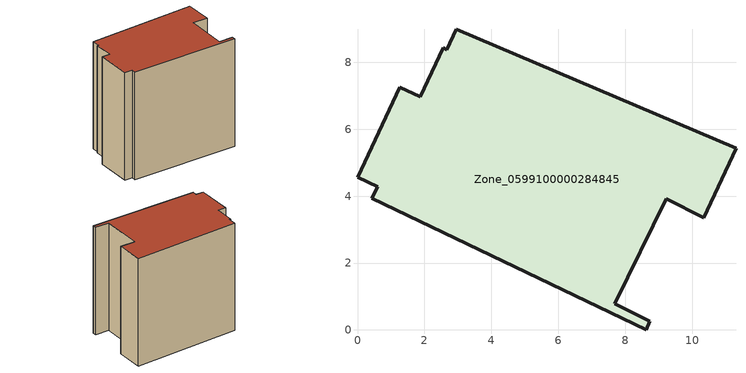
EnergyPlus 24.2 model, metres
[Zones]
Zone_0599100000284845
 floor ground (C_G): 1.87,6.97 2.56,8.43 2.67,8.37 2.96,8.99 11.31,5.43 10.34,3.36 9.22,3.92 7.69,0.78 8.73,0.26 8.63,0 0.43,3.93 0.6,4.28 0,4.56 1.27,7.25 z0
 wall outside (C_F): 8.63,0 8.73,0.26 7.69,0.78 9.22,3.92 10.34,3.36 11.31,5.43 2.96,8.99 2.67,8.37 2.56,8.43 1.87,6.97 1.27,7.25 0,4.56 0.6,4.28 0.43,3.93 8.63,0 z0:9.28
 roof outside (C_R): 2.96,8.99 2.67,8.37 2.56,8.43 1.87,6.97 1.27,7.25 0,4.56 0.6,4.28 0.43,3.93 8.63,0 8.73,0.26 7.69,0.78 9.22,3.92 10.34,3.36 11.31,5.43 z9.28
[BUILDING]
Pand.0599100000284845: North Axis=0; Terrain=City; Loads Convergence Tolerance Value=0.04; Temperature Convergence Tolerance Value=0.4; Solar Distribution=FullExterior; Maximum Number of Warmup Days=25; Minimum Number of Warmup Days=1
[Site:Location]
Rotterdam.The.Hague.AP_ZH_NLD Design_Conditions: Latitude=51.96; Longitude=4.45; Time Zone=1; Elevation=-4.5
[SITE:GROUNDTEMPERATURE:BUILDINGSURFACE]
18, 18, 18, 18, 18, 18, 18, 18, 18, 18, 18, 18
[MATERIAL] Thermal Absorptance=0.9; Solar Absorptance=0.7; Visible Absorptance=0.7
Name | Roughness | Thickness | Conductivity | Density | Specific Heat
G.D.1965 | MediumSmooth | 0.15 | 1 | 540 | 1210
F.D.1965 | Rough | 0.3 | 0.857143 | 1920 | 840
R.D.1965 | MediumRough | 0.2 | 0.08 | 1500 | 1000
[CONSTRUCTION]
C_G: G.D.1965
C_F: F.D.1965
C_R: R.D.1965
[ZONE]
Zone_0599100000284845: Type=1; Multiplier=1; Ceiling Height=Autocalculate; Volume=Autocalculate; Floor Area=autocalculate; Part of Total Floor Area=Yes
[ZONEINFILTRATION:DESIGNFLOWRATE]
Infil_Zone_0599100000284845: Zone or ZoneList or Space or SpaceList=Zone_0599100000284845; Schedule=AlwaysOn; Design Flow Rate Calculation Method=Flow/Area; Flow Rate per Floor Area=0.0042; Constant Term Coefficient=1; Temperature Term Coefficient=0; Velocity Term Coefficient=0; Velocity Squared Term Coefficient=0
[HVACTEMPLATE:ZONE:IDEALLOADSAIRSYSTEM]
Zone_0599100000284845: Maximum Heating Supply Air Temperature=50; Minimum Cooling Supply Air Temperature=13; Maximum Heating Supply Air Humidity Ratio=0.0156; Minimum Cooling Supply Air Humidity Ratio=0.0077; Heating Limit=NoLimit; Cooling Limit=NoLimit; Dehumidification Control Type=ConstantSensibleHeatRatio; Cooling Sensible Heat Ratio=0.7; Dehumidification Setpoint=60; Humidification Control Type=None; Humidification Setpoint=30; Outdoor Air Method=None; Outdoor Air Flow Rate per Person=0.00944; Outdoor Air Flow Rate per Zone Floor Area=0; Outdoor Air Flow Rate per Zone=0; Demand Controlled Ventilation Type=None; Outdoor Air Economizer Type=NoEconomizer; Heat Recovery Type=None; Sensible Heat Recovery Effectiveness=0.7; Latent Heat Recovery Effectiveness=0.65
[ZONECONTROL:THERMOSTAT]
ThermostatControl_Zone_0599100000284845: Zone or ZoneList=Zone_0599100000284845; Control Type Schedule=DualSetpointControlType; Control 1=Thermostat_Zone_0599100000284845; Temperature Difference Between Cutout And Setpoint=0
[THERMOSTATSETPOINT:DUALSETPOINT]
Thermostat_Zone_0599100000284845: Heating Setpoint Temperature Schedule=HeatingSetpoint_Zone_0599100000284845; Cooling Setpoint Temperature Schedule=CoolingSetpoint_Zone_0599100000284845
[SCHEDULE:COMPACT]
HeatingSetpoint_Zone_0599100000284845: Through: 12/31, For: AllDays, Until: 24:00, 21
CoolingSetpoint_Zone_0599100000284845: Through: 12/31, For: AllDays, Until: 24:00, 24
DualSetpointControlType: Through: 12/31, For: AllDays, Until: 24:00, 4
AlwaysOn: Through: 12/31, For: AllDays, Until: 24:00, 1
